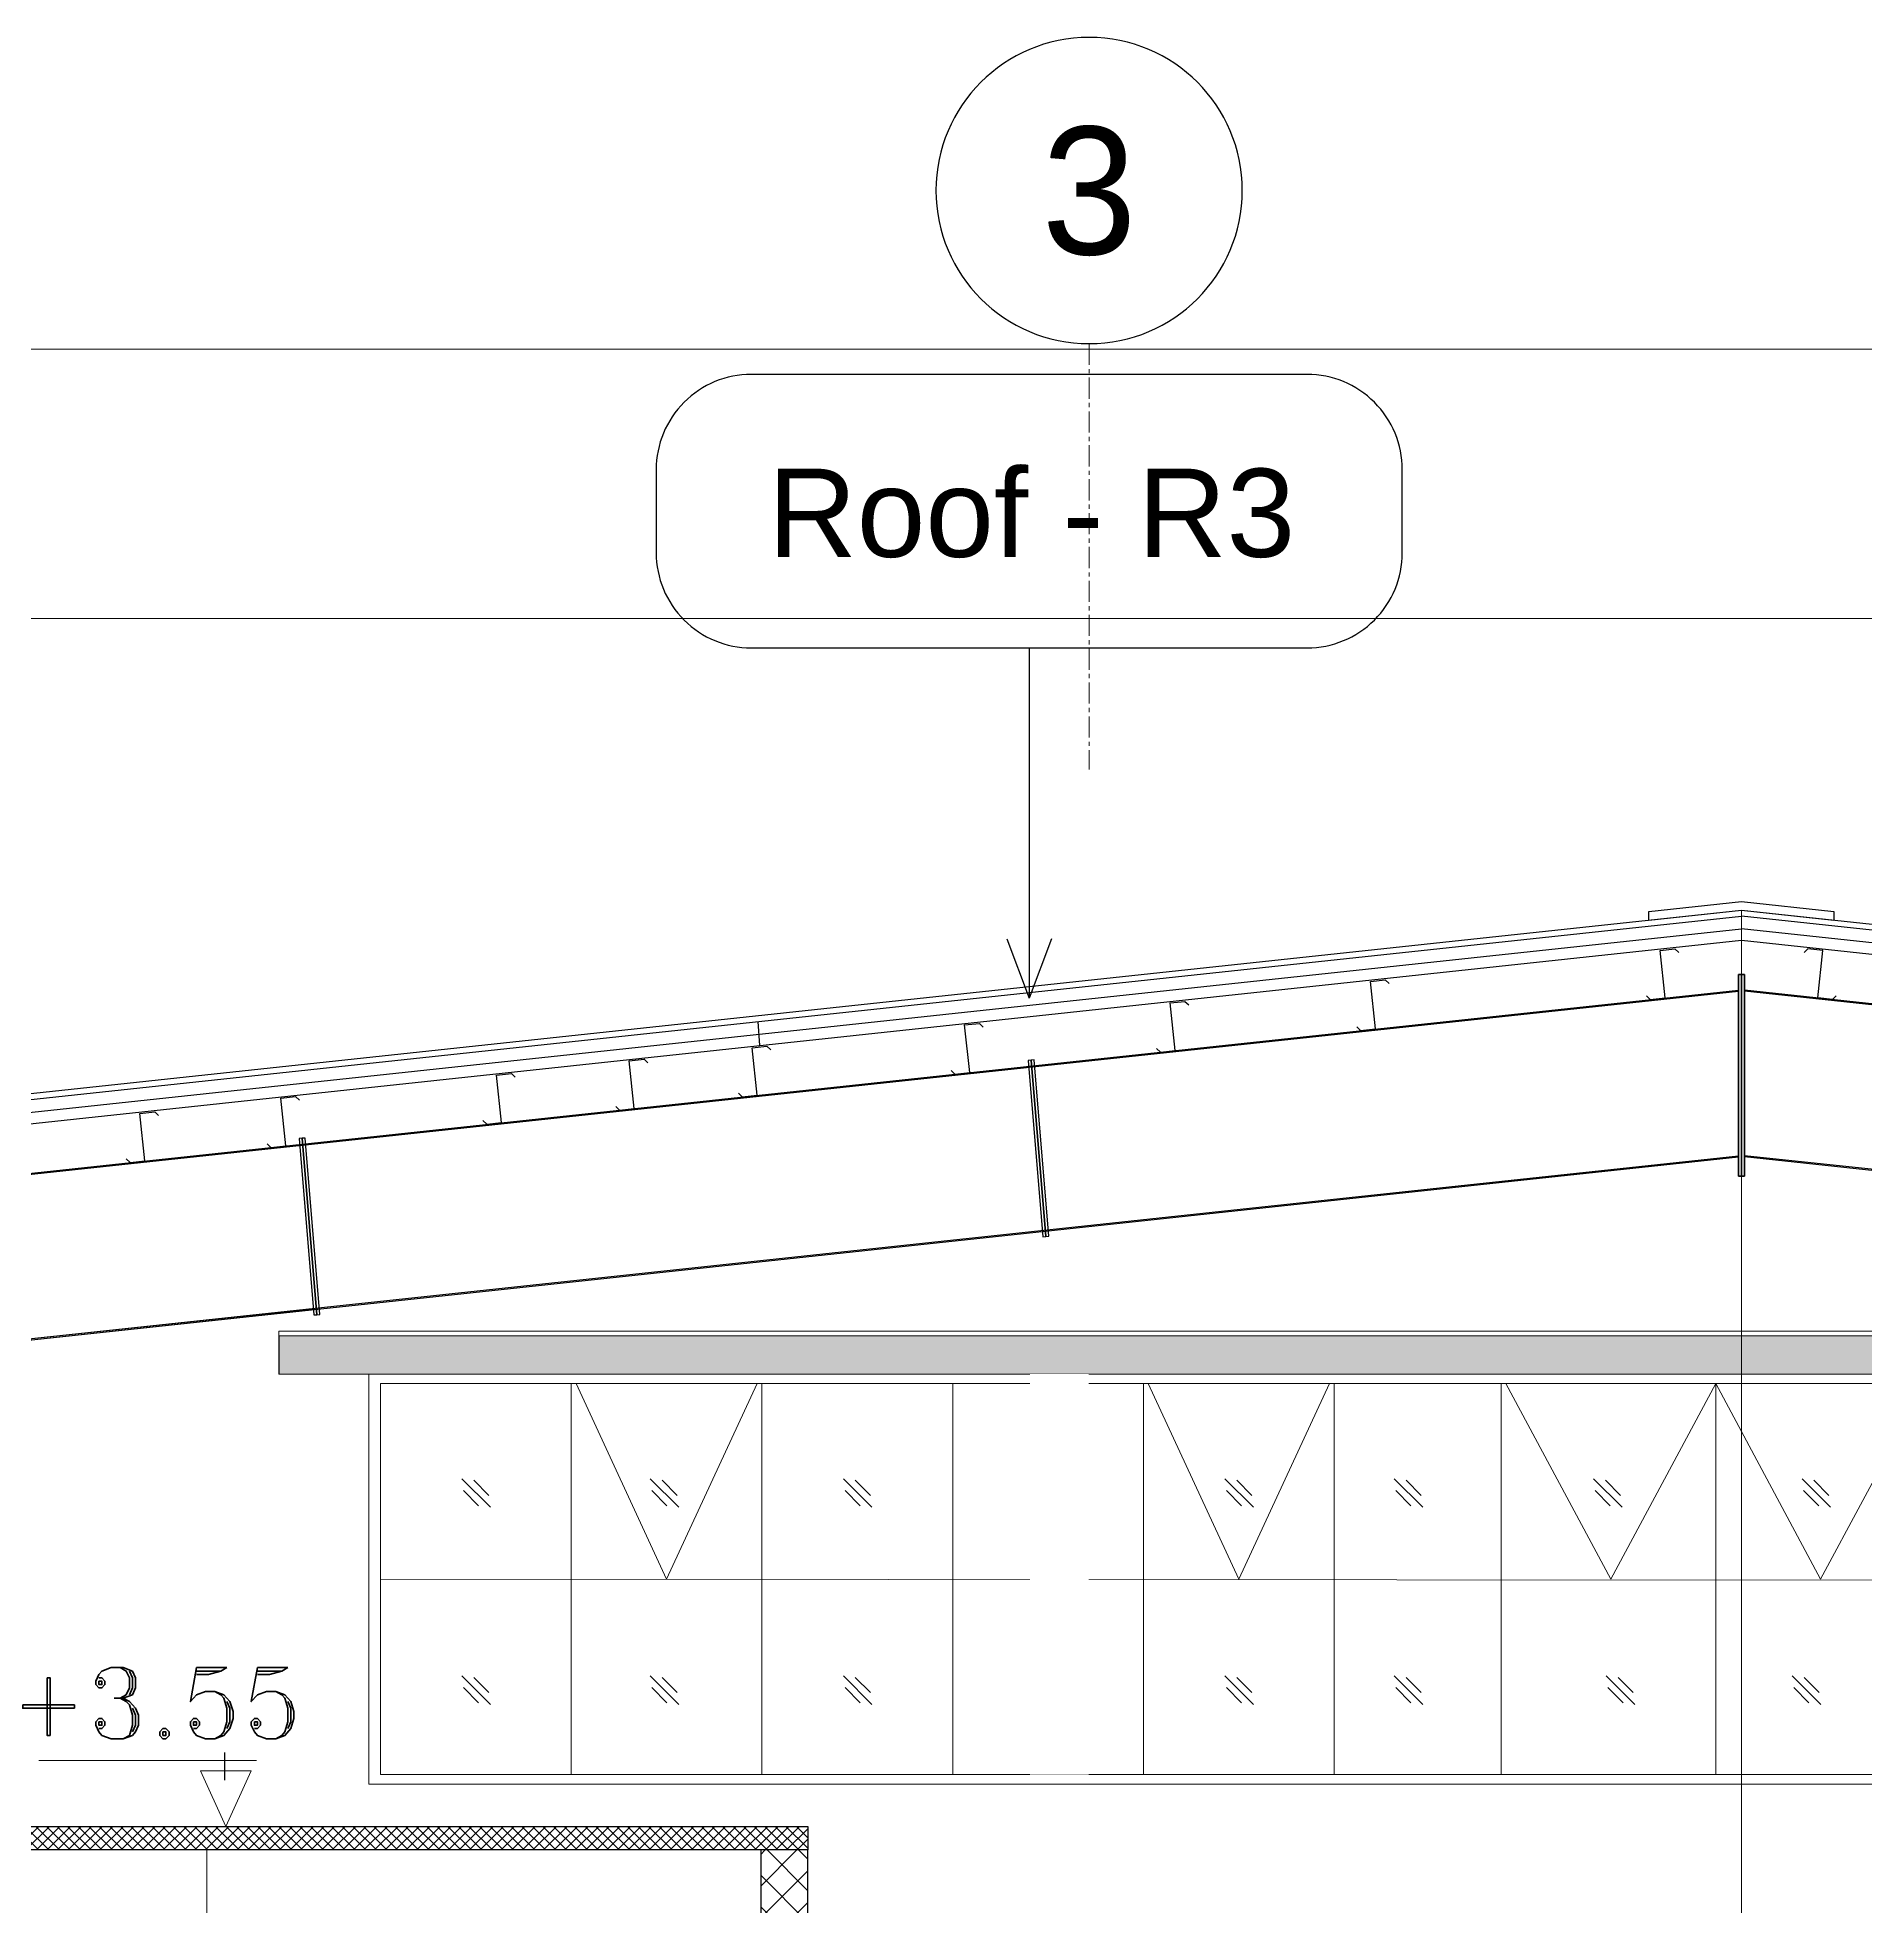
# Model space of a CAD drawing. Header units: millimetres. Extents: x -9083 to 924194, y -232449 to 321637.
# Drawn here: x 345550 to 367133, y -3701 to 18368 of the extents above; entities that cross this region are included whole.
import ezdxf
from ezdxf.enums import TextEntityAlignment as Align

# ---------------------------------------------------------------- set-up
doc = ezdxf.new("R2010")
doc.units = ezdxf.units.MM
doc.header["$LTSCALE"] = 400
doc.header["$MEASUREMENT"] = 0
doc.header["$PDMODE"] = 3
doc.linetypes.add('CENTER', pattern=[2, 1.25, -0.25, 0.25, -0.25])
doc.linetypes.add('HIDDEN2', pattern=[0.1875, 0.125, -0.0625])
doc.layers.get('0').update_dxf_attribs({"lineweight": 0, "true_color": 0xff1414})
doc.layers.get('Defpoints').update_dxf_attribs({"color": 8, "lineweight": 5})
for name, color, linetype in [('A-HAT', 251, 'Continuous'), ('A-TEXT35', 6, 'Continuous'), ('CAR LOT', 206, 'Continuous'), ('dim', 7, 'Continuous'), ('ELE', 2, 'Continuous'), ('elevation', 7, 'Continuous'), ('Grid-bubble', 3, 'Continuous'), ('REV. CLOUD', 2, 'Continuous'), ('SS', 1, 'Continuous'), ('Tag', 2, 'Continuous')]:
    doc.layers.add(name, color=color, linetype=linetype)
for name, color, linetype, lineweight in [('AR-AXIS', 252, 'CENTER', 20), ('AR-dim-in', 134, 'Continuous', 0), ('AR-Win', 4, 'Continuous', 13), ('P-WALL', 1, 'Continuous', 0), ('WALL', 7, 'Continuous', 30)]:
    doc.layers.add(name, color=color, linetype=linetype, lineweight=lineweight)
doc.styles.add('25', font='arial.ttf', dxfattribs={"width": 0.95, "height": 0.25})
doc.styles.add('ms-100', font='simplex.shx', dxfattribs={"width": 0.8})
doc.styles.add('Name', font='arial.ttf', dxfattribs={"height": 0.25})
doc.styles.add('ROMANT', font='romant.shx')
doc.styles.get("Standard").update_dxf_attribs({"font": 'GOTHIC.TTF', "height": 220})
doc.styles.add('STENCIL', font='')
doc.styles.add('TEXT', font='arial.ttf')
doc.styles.get('STENCIL').set_extended_font_data('Stencil')
doc.linetypes.add('BATTING', pattern='A,0.0001,-0.1,[134,ltypeshp.shx,S=0.1,R=0,X=-0.1,Y=0],-0.2,[134,ltypeshp.shx,S=0.1,R=180,X=0.1,Y=0],-0.1', length=0.4001)
doc.dimstyles.new('36-100-200-IN', dxfattribs={"dimtxt": 0.3, "dimasz": 0.28, "dimexe": 0.025, "dimexo": 0.2, "dimgap": 0.15, "dimtad": 1, "dimlfac": 100, "dimdsep": 46, "dimtxsty": 'TEXT', "dimblk": 'TICK', "dimcen": 1, "dimdle": 0.025, "dimse1": 1, "dimse2": 1, "dimclrd": 256, "dimclre": 256, "dimclrt": 2, "dimadec": 0, "dimazin": 0, "dimtfac": 1, "dimtix": 1, "dimtmove": 2, "dimatfit": 3, "dimfxl": 1, "dimtolj": 1, "dimtzin": 0, "dimarcsym": 0})
doc.dimstyles.new('ms-100', dxfattribs={"dimtxt": 0.4, "dimasz": 0.1, "dimexe": 0.1, "dimexo": 0.1, "dimgap": 0, "dimtad": 0, "dimdec": 0, "dimlfac": 100, "dimdsep": 46, "dimtxsty": 'ms-100', "dimblk": 'OPEN90', "dimcen": 0.15, "dimdle": 0.1, "dimse1": 1, "dimse2": 1, "dimclrd": 250, "dimclre": 250, "dimadec": 0, "dimazin": 0, "dimtfac": 1, "dimtdec": 0, "dimtix": 1, "dimtmove": 1, "dimatfit": 3, "dimldrblk": 'ARCHTICK', "dimfxl": 1, "dimtolj": 1, "dimtzin": 0, "dimlwd": -1, "dimlwe": -1, "dimarcsym": 0})

# ---------------------------------------------------------------- blocks, each defined once
blk = doc.blocks.new('*U615')
for p in [(0.0065, -0.2348), (-0.0355, -0.7844), (0.0485, -0.7844)]:
    blk.add_line(p, (0.0065, -0.8968))
at = {"color": 0, "linetype": 'ByBlock'}
blk.add_lwpolyline([(-0.5185, -0.2348), (0.5315, -0.2348), (0.5315, -0.2348, 0.414214), (0.7113, -0.0551), (0.7113, 0.1021, 0.414214), (0.5315, 0.2819), (0.5315, 0.2819), (-0.5185, 0.2819), (-0.5185, 0.2819, 0.414214), (-0.6983, 0.1021), (-0.6983, -0.0551, 0.414214), (-0.5185, -0.2348), (-0.5185, -0.2348)], format="xyb", dxfattribs=at)
at = {"color": 0, "style": 'Name', "flags": 4}
blk.add_attdef('WNO', text='', height=0.3, dxfattribs=at).set_placement((0.0108, 0.0235), align=Align.MIDDLE)
blk = doc.blocks.new('_Open90')
at = {"color": 0, "linetype": 'ByBlock', "lineweight": -2}
for p, q in [((0, 0), (-1, 0)), ((-0.5, 0.5), (0, 0)), ((0, 0), (-0.5, -0.5))]:
    blk.add_line(p, q, dxfattribs=at)
blk = doc.blocks.new('*D641')
at = {"layer": 'AR-dim-in', "color": 250, "transparency": 16777216}
for p, q in [((342755, 11508), (350360, 11508)), ((357966, 11508), (350362, 11508))]:
    blk.add_line(p, q, dxfattribs=at)
at = {"layer": 'Defpoints', "color": 0, "linetype": 'Continuous', "transparency": 16777216}
for p in [(342755, 14631), (357966, 14631), (357966, 11508)]:
    blk.add_point(p, dxfattribs=at)
at = {"layer": 'AR-dim-in', "color": 250, "linetype": 'Continuous', "transparency": 16777216, "xscale": 0.1, "yscale": 0.1, "zscale": 0.1, "rotation": 180}
blk.add_blockref('_Open90', (342755, 11508), dxfattribs=at)
at = {"layer": 'AR-dim-in', "color": 250, "linetype": 'Continuous', "transparency": 16777216, "xscale": 0.1, "yscale": 0.1, "zscale": 0.1}
blk.add_blockref('_Open90', (357966, 11508), dxfattribs=at)
at = {"layer": 'AR-dim-in', "color": 0, "linetype": 'Continuous', "transparency": 16777216, "insert": (350361, 11508), "char_height": 0.4, "attachment_point": 5, "style": 'ms-100'}
blk.add_mtext('\\A1;1521084', dxfattribs=at)
blk = doc.blocks.new('_ArchTick')
at = {"color": 0, "linetype": 'ByBlock', "const_width": 0.15}
blk.add_lwpolyline([(-0.5, -0.5), (0.5, 0.5)], dxfattribs=at)
blk = doc.blocks.new('*D642')
at = {"layer": 'AR-dim-in', "color": 250, "transparency": 16777216}
for p, q in [((342755, 14688), (365715, 14688)), ((388677, 14688), (365717, 14688))]:
    blk.add_line(p, q, dxfattribs=at)
at = {"layer": 'Defpoints', "color": 0, "linetype": 'Continuous', "transparency": 16777216}
for p in [(342755, 14688), (388677, 14688), (388677, 14688)]:
    blk.add_point(p, dxfattribs=at)
at = {"layer": 'AR-dim-in', "color": 250, "linetype": 'Continuous', "transparency": 16777216, "xscale": 0.1, "yscale": 0.1, "zscale": 0.1, "rotation": 180}
blk.add_blockref('_Open90', (342755, 14688), dxfattribs=at)
at = {"layer": 'AR-dim-in', "color": 250, "linetype": 'Continuous', "transparency": 16777216, "xscale": 0.1, "yscale": 0.1, "zscale": 0.1}
blk.add_blockref('_Open90', (388677, 14688), dxfattribs=at)
at = {"layer": 'AR-dim-in', "color": 0, "linetype": 'Continuous', "transparency": 16777216, "insert": (365716, 14688), "char_height": 0.4, "attachment_point": 5, "style": 'ms-100'}
blk.add_mtext('\\A1;4592179', dxfattribs=at)
blk = doc.blocks.new('*D643')
at = {"layer": 'AR-dim-in', "color": 250, "transparency": 16777216}
for p, q in [((357966, 11508), (365714, 11508)), ((373463, 11508), (365715, 11508))]:
    blk.add_line(p, q, dxfattribs=at)
at = {"layer": 'Defpoints', "color": 0, "linetype": 'Continuous', "transparency": 16777216}
for p in [(373463, 11508), (357966, 11253), (373463, 9722)]:
    blk.add_point(p, dxfattribs=at)
at = {"layer": 'AR-dim-in', "color": 250, "linetype": 'Continuous', "transparency": 16777216, "xscale": 0.1, "yscale": 0.1, "zscale": 0.1, "rotation": 180}
blk.add_blockref('_Open90', (357966, 11508), dxfattribs=at)
at = {"layer": 'AR-dim-in', "color": 250, "linetype": 'Continuous', "transparency": 16777216, "xscale": 0.1, "yscale": 0.1, "zscale": 0.1}
blk.add_blockref('_Open90', (373463, 11508), dxfattribs=at)
at = {"layer": 'AR-dim-in', "color": 0, "linetype": 'Continuous', "transparency": 16777216, "insert": (365714, 11508), "char_height": 0.4, "attachment_point": 5, "style": 'ms-100'}
blk.add_mtext('\\A1;1549651', dxfattribs=at)
blk = doc.blocks.new('GRIDNUM')
at = {"layer": 'Grid-bubble'}
blk.add_circle((0, 0), 0.3, dxfattribs=at)
at = {"layer": 'Grid-bubble', "width": 0.7}
blk.add_attdef('GRID', text='', height=0.25, dxfattribs=at).set_placement((0, 0), align=Align.MIDDLE)
blk = doc.blocks.new('SYMB103')
at = {"color": 3, "linetype": 'ByBlock'}
for p, q in [((0, -512), (0, 0)), ((0, 0), (160, 0)), ((160, 0), (196, -43)), ((-196, -469), (-160, -512)), ((-160, -512), (0, -512))]:
    blk.add_line(p, q, dxfattribs=at)
blk = doc.blocks.new('_Oblique')
at = {"color": 0, "linetype": 'ByBlock', "lineweight": -2}
blk.add_line((-0.5, -0.5), (0.5, 0.5), dxfattribs=at)
blk = doc.blocks.new('TICK')
at = {"linetype": 'ByBlock'}
for p, q in [((1, 0), (-1, 0)), ((0, 1), (0, -1))]:
    blk.add_line(p, q, dxfattribs=at)
at = {"color": 3, "linetype": 'ByBlock', "xscale": 1.414213562372998, "yscale": 1.414213562372998, "zscale": 1.414213562372998}
blk.add_blockref('_Oblique', (0, 0), dxfattribs=at)
blk = doc.blocks.new('*D620')
at = {"layer": 'Defpoints', "color": 0, "transparency": 16777216}
for p in [(354053, 6748), (354073, 6465), (354076, 6465)]:
    blk.add_point(p, dxfattribs=at)
at = {"layer": 'dim', "lineweight": -2, "transparency": 16777216}
blk.add_line((354056, 6748), (354076, 6466), dxfattribs=at)
at = {"layer": 'dim', "lineweight": -2, "transparency": 16777216, "xscale": 0.28, "yscale": 0.28, "zscale": 0.28}
for p, rotation in [((354056, 6748), 94.00754843455408), ((354076, 6465), 274.0075484345541)]:
    blk.add_blockref('TICK', p, dxfattribs=dict(at, rotation=rotation))
at = {"layer": 'dim', "color": 2, "transparency": 16777216, "insert": (354730, 8214), "char_height": 0.3, "attachment_point": 5, "rotation": 274.0075, "style": 'TEXT'}
blk.add_mtext('\\A1;10.2', dxfattribs=at)
blk = doc.blocks.new('*U617')
for p in [(0.0065, -0.2348), (-0.0355, -0.7844), (0.0485, -0.7844)]:
    blk.add_line(p, (0.0065, -0.8968))
at = {"color": 0, "linetype": 'ByBlock'}
blk.add_lwpolyline([(-0.5185, -0.2348), (0.5315, -0.2348), (0.5315, -0.2348, 0.414214), (0.7113, -0.0551), (0.7113, 0.1021, 0.414214), (0.5315, 0.2819), (0.5315, 0.2819), (-0.5185, 0.2819), (-0.5185, 0.2819, 0.414214), (-0.6983, 0.1021), (-0.6983, -0.0551, 0.414214), (-0.5185, -0.2348), (-0.5185, -0.2348)], format="xyb", dxfattribs=at)
at = {"color": 0, "style": 'Name', "flags": 4}
blk.add_attdef('WNO', text='', height=0.3, dxfattribs=at).set_placement((0.0108, 0.0235), align=Align.MIDDLE)
blk = doc.blocks.new('ertf')
blk.add_hatch(color=159).paths.add_polyline_path([(115998.606, -14915.5483), (116010.8156, -14915.5483), (116010.8156, -14915.3861), (115998.606, -14915.3861)])
blk.add_line((115999.3776, -14915.5483), (116007.1453, -14915.5483))
at = {"color": 140}
for p, q in [((115999.0372, -14915.5889), (115999.0372, -14917.251)), ((116003.0912, -14915.5889), (116003.0912, -14917.251)), ((116003.8007, -14915.5889), (116003.8007, -14917.251)), ((116004.7129, -14915.5889), (116004.7129, -14917.251))]:
    blk.add_line(p, q, dxfattribs=at)
at = {"color": 8, "linetype": 'HIDDEN2'}
for p, q in [((116000.2534, -14916.4199), (115999.8683, -14915.5889)), ((116000.6385, -14915.5889), (116000.2534, -14916.4199)), ((116002.6858, -14916.4199), (116002.3007, -14915.5889)), ((116003.071, -14915.5889), (116002.6858, -14916.4199)), ((116004.2669, -14916.4199), (116003.821, -14915.5889)), ((116004.7129, -14915.5889), (116004.2669, -14916.4199)), ((116004.7129, -14915.5889), (116005.1588, -14916.4199)), ((116005.1588, -14916.4199), (116005.6048, -14915.5889))]:
    blk.add_line(p, q, dxfattribs=at)
at = {"color": 8}
for p, q in [((115999.5047, -14916.1148), (115999.3831, -14915.9932)), ((115999.4542, -14916.1079), (115999.3901, -14916.0438)), ((115999.4978, -14916.0643), (115999.4337, -14916.0001)), ((116000.3054, -14916.1148), (116000.1838, -14915.9932)), ((116000.2549, -14916.1079), (116000.1907, -14916.0438)), ((116000.2985, -14916.0643), (116000.2344, -14916.0001)), ((116001.1264, -14916.1148), (116001.0047, -14915.9932)), ((116001.0758, -14916.1079), (116001.0117, -14916.0438)), ((116001.1194, -14916.0643), (116001.0553, -14916.0001)), ((116001.927, -14916.1148), (116001.8054, -14915.9932)), ((116001.8765, -14916.1079), (116001.8124, -14916.0438)), ((116001.9201, -14916.0643), (116001.856, -14916.0001)), ((116002.748, -14916.1148), (116002.6264, -14915.9932)), ((116002.6974, -14916.1079), (116002.6333, -14916.0438)), ((116002.741, -14916.0643), (116002.6769, -14916.0001)), ((116003.4676, -14916.1148), (116003.346, -14915.9932)), ((116003.417, -14916.1079), (116003.3529, -14916.0438)), ((116003.4606, -14916.0643), (116003.3965, -14916.0001)), ((116004.3151, -14916.1148), (116004.1935, -14915.9932)), ((116004.2646, -14916.1079), (116004.2004, -14916.0438)), ((116004.3082, -14916.0643), (116004.2441, -14916.0001)), ((116005.2016, -14916.1148), (116005.08, -14915.9932)), ((116005.151, -14916.1079), (116005.0869, -14916.0438)), ((116005.1946, -14916.0643), (116005.1305, -14916.0001)), ((115999.5047, -14916.9525), (115999.3831, -14916.8309)), ((115999.4978, -14916.9019), (115999.4337, -14916.8378)), ((116000.3054, -14916.9525), (116000.1838, -14916.8309)), ((116000.2985, -14916.9019), (116000.2344, -14916.8378)), ((116001.1264, -14916.9525), (116001.0047, -14916.8309)), ((116001.1194, -14916.9019), (116001.0553, -14916.8378)), ((116001.927, -14916.9525), (116001.8054, -14916.8309)), ((116001.9201, -14916.9019), (116001.856, -14916.8378)), ((116002.748, -14916.9525), (116002.6264, -14916.8309)), ((116002.741, -14916.9019), (116002.6769, -14916.8378)), ((116003.4676, -14916.9525), (116003.346, -14916.8309)), ((116003.4606, -14916.9019), (116003.3965, -14916.8378)), ((116004.3696, -14916.9525), (116004.248, -14916.8309)), ((116004.3627, -14916.9019), (116004.2986, -14916.8378)), ((116005.1601, -14916.9525), (116005.0385, -14916.8309)), ((116005.1532, -14916.9019), (116005.0891, -14916.8378)), ((115999.4542, -14916.9455), (115999.3901, -14916.8814)), ((116000.2549, -14916.9455), (116000.1907, -14916.8814)), ((116001.0758, -14916.9455), (116001.0117, -14916.8814)), ((116001.8765, -14916.9455), (116001.8124, -14916.8814)), ((116002.6974, -14916.9455), (116002.6333, -14916.8814)), ((116003.417, -14916.9455), (116003.3529, -14916.8814)), ((116004.319, -14916.9455), (116004.2549, -14916.8814)), ((116005.1096, -14916.9455), (116005.0455, -14916.8814))]:
    blk.add_line(p, q, dxfattribs=at)
at = {"layer": 'AR-Win'}
for p, q in [((115998.605, -14915.3659), (116010.8198, -14915.3659)), ((115998.605, -14915.5483), (115998.605, -14915.3659)), ((115998.606, -14915.3861), (116010.8198, -14915.3861)), ((115998.606, -14915.3861), (115998.606, -14915.5483)), ((115998.605, -14915.5483), (116010.8198, -14915.5483)), ((115998.9868, -14915.5483), (115998.9868, -14917.2916)), ((115999.0372, -14915.5889), (116010.3885, -14915.5889)), ((115999.848, -14915.5889), (115999.848, -14917.251)), ((116000.6588, -14915.5889), (116000.6588, -14917.251)), ((116001.4696, -14915.5889), (116001.4696, -14917.251)), ((116002.2804, -14915.5889), (116002.2804, -14917.251)), ((115999.0372, -14916.4209), (116010.3885, -14916.4275)), ((116010.4389, -14917.2916), (115998.9868, -14917.2916)), ((115999.0372, -14917.251), (116010.3885, -14917.251))]:
    blk.add_line(p, q, dxfattribs=at)
at = {"color": 2}
blk.add_wipeout([(116001.7983, -14915.5483), (116001.7983, -14917.251), (116002.0473, -14917.251), (116002.0473, -14915.5483)], dxfattribs=at).dxf.layer = 'ELE'
blk = doc.blocks.new('*D623')
at = {"layer": 'AR-dim-in', "color": 250, "transparency": 16777216}
for p, q in [((347551, -3033), (347551, -7197)), ((347551, -11364), (347551, -7199))]:
    blk.add_line(p, q, dxfattribs=at)
at = {"layer": 'Defpoints', "color": 0, "linetype": 'Continuous', "transparency": 16777216}
for p in [(347551, -3032), (354644, -3032), (387522, -11364)]:
    blk.add_point(p, dxfattribs=at)
at = {"layer": 'AR-dim-in', "color": 250, "linetype": 'Continuous', "transparency": 16777216, "xscale": 0.1, "yscale": 0.1, "zscale": 0.1}
for p, rotation in [((347551, -3032), 90), ((347551, -11364), 270)]:
    blk.add_blockref('_Open90', p, dxfattribs=dict(at, rotation=rotation))
at = {"layer": 'AR-dim-in', "color": 0, "linetype": 'Continuous', "transparency": 16777216, "insert": (347551, -7198), "char_height": 0.4, "attachment_point": 5, "rotation": 90, "style": 'ms-100'}
blk.add_mtext('\\A1;833146', dxfattribs=at)
blk = doc.blocks.new('12')
blk.add_line((98776.91, -19524.09), (98776.91, -19512.27))
at = {"layer": 'P-WALL'}
for p, q in [((98697.78, -19515.74), (98790.44, -19515.74)), ((98777.38, -19520.16), (98766.57, -19520.16)), ((98766.57, -19520.16), (98777.38, -19543.74)), ((98777.38, -19520.16), (98788.18, -19520.16)), ((98788.18, -19520.16), (98777.38, -19543.74))]:
    blk.add_line(p, q, dxfattribs=at)
blk.add_solid([(98777.38, -19543.74), (98788.18, -19520.16), (98777.38, -19520.16), (98777.38, -19543.74)], dxfattribs=at)
blk = doc.blocks.new('*D624')
at = {"layer": 'AR-dim-in', "color": 250, "transparency": 16777216}
for p, q in [((342755, 11508), (350360, 11508)), ((357966, 11508), (350362, 11508))]:
    blk.add_line(p, q, dxfattribs=at)
at = {"layer": 'Defpoints', "color": 0, "linetype": 'Continuous', "transparency": 16777216}
for p in [(342755, 14631), (357966, 14631), (357966, 11508)]:
    blk.add_point(p, dxfattribs=at)
at = {"layer": 'AR-dim-in', "color": 250, "linetype": 'Continuous', "transparency": 16777216, "xscale": 0.1, "yscale": 0.1, "zscale": 0.1, "rotation": 180}
blk.add_blockref('_Open90', (342755, 11508), dxfattribs=at)
at = {"layer": 'AR-dim-in', "color": 250, "linetype": 'Continuous', "transparency": 16777216, "xscale": 0.1, "yscale": 0.1, "zscale": 0.1}
blk.add_blockref('_Open90', (357966, 11508), dxfattribs=at)
at = {"layer": 'AR-dim-in', "color": 0, "linetype": 'Continuous', "transparency": 16777216, "insert": (350361, 11508), "char_height": 0.4, "attachment_point": 5, "style": 'ms-100'}
blk.add_mtext('\\A1;1521084', dxfattribs=at)
blk = doc.blocks.new('*D625')
at = {"layer": 'AR-dim-in', "color": 250, "transparency": 16777216}
for p, q in [((342755, 14688), (365715, 14688)), ((388677, 14688), (365717, 14688))]:
    blk.add_line(p, q, dxfattribs=at)
at = {"layer": 'Defpoints', "color": 0, "linetype": 'Continuous', "transparency": 16777216}
for p in [(342755, 14688), (388677, 14688), (388677, 14688)]:
    blk.add_point(p, dxfattribs=at)
at = {"layer": 'AR-dim-in', "color": 250, "linetype": 'Continuous', "transparency": 16777216, "xscale": 0.1, "yscale": 0.1, "zscale": 0.1, "rotation": 180}
blk.add_blockref('_Open90', (342755, 14688), dxfattribs=at)
at = {"layer": 'AR-dim-in', "color": 250, "linetype": 'Continuous', "transparency": 16777216, "xscale": 0.1, "yscale": 0.1, "zscale": 0.1}
blk.add_blockref('_Open90', (388677, 14688), dxfattribs=at)
at = {"layer": 'AR-dim-in', "color": 0, "linetype": 'Continuous', "transparency": 16777216, "insert": (365716, 14688), "char_height": 0.4, "attachment_point": 5, "style": 'ms-100'}
blk.add_mtext('\\A1;4592179', dxfattribs=at)
blk = doc.blocks.new('*D626')
at = {"layer": 'AR-dim-in', "color": 250, "transparency": 16777216}
for p, q in [((357966, 11508), (365714, 11508)), ((373463, 11508), (365715, 11508))]:
    blk.add_line(p, q, dxfattribs=at)
at = {"layer": 'Defpoints', "color": 0, "linetype": 'Continuous', "transparency": 16777216}
for p in [(373463, 11508), (357966, 11253), (373463, 9722)]:
    blk.add_point(p, dxfattribs=at)
at = {"layer": 'AR-dim-in', "color": 250, "linetype": 'Continuous', "transparency": 16777216, "xscale": 0.1, "yscale": 0.1, "zscale": 0.1, "rotation": 180}
blk.add_blockref('_Open90', (357966, 11508), dxfattribs=at)
at = {"layer": 'AR-dim-in', "color": 250, "linetype": 'Continuous', "transparency": 16777216, "xscale": 0.1, "yscale": 0.1, "zscale": 0.1}
blk.add_blockref('_Open90', (373463, 11508), dxfattribs=at)
at = {"layer": 'AR-dim-in', "color": 0, "linetype": 'Continuous', "transparency": 16777216, "insert": (365714, 11508), "char_height": 0.4, "attachment_point": 5, "style": 'ms-100'}
blk.add_mtext('\\A1;1549651', dxfattribs=at)
blk = doc.blocks.new('*D628')
at = {"layer": 'AR-dim-in', "color": 250, "transparency": 16777216}
for p, q in [((365667, 8060), (365667, 6606)), ((365667, 5150), (365667, 6604))]:
    blk.add_line(p, q, dxfattribs=at)
at = {"layer": 'Defpoints', "color": 0, "linetype": 'Continuous', "transparency": 16777216}
for p in [(365669, 8060), (365667, 5150), (365702, 5150)]:
    blk.add_point(p, dxfattribs=at)
at = {"layer": 'AR-dim-in', "color": 250, "linetype": 'Continuous', "transparency": 16777216, "xscale": 0.1, "yscale": 0.1, "zscale": 0.1}
for p, rotation in [((365667, 8060), 90), ((365667, 5150), 270)]:
    blk.add_blockref('_Open90', p, dxfattribs=dict(at, rotation=rotation))
at = {"layer": 'AR-dim-in', "color": 0, "linetype": 'Continuous', "transparency": 16777216, "insert": (365667, 6605), "char_height": 0.4, "attachment_point": 5, "rotation": 90, "style": 'ms-100'}
blk.add_mtext('\\A1;290931', dxfattribs=at)
blk = doc.blocks.new('*D629')
at = {"layer": 'AR-dim-in', "color": 250, "transparency": 16777216}
for p, q in [((365667, 5150), (365667, 3869)), ((365667, 2587), (365667, 3868))]:
    blk.add_line(p, q, dxfattribs=at)
at = {"layer": 'Defpoints', "color": 0, "linetype": 'Continuous', "transparency": 16777216}
for p in [(365702, 5150), (365667, 2586), (365667, 2586)]:
    blk.add_point(p, dxfattribs=at)
at = {"layer": 'AR-dim-in', "color": 250, "linetype": 'Continuous', "transparency": 16777216, "xscale": 0.1, "yscale": 0.1, "zscale": 0.1}
for p, rotation in [((365667, 5150), 90), ((365667, 2586), 270)]:
    blk.add_blockref('_Open90', p, dxfattribs=dict(at, rotation=rotation))
at = {"layer": 'AR-dim-in', "color": 0, "linetype": 'Continuous', "transparency": 16777216, "insert": (365667, 3868), "char_height": 0.4, "attachment_point": 5, "rotation": 90, "style": 'ms-100'}
blk.add_mtext('\\A1;256389', dxfattribs=at)
blk = doc.blocks.new('*D630')
at = {"layer": 'AR-dim-in', "color": 250, "transparency": 16777216}
for p, q in [((365667, 2586), (365667, -83)), ((365667, -2755), (365667, -85))]:
    blk.add_line(p, q, dxfattribs=at)
at = {"layer": 'Defpoints', "color": 0, "linetype": 'Continuous', "transparency": 16777216}
for p in [(365667, 2586), (365667, -2755), (365667, -2755)]:
    blk.add_point(p, dxfattribs=at)
at = {"layer": 'AR-dim-in', "color": 250, "linetype": 'Continuous', "transparency": 16777216, "xscale": 0.1, "yscale": 0.1, "zscale": 0.1}
for p, rotation in [((365667, 2586), 90), ((365667, -2755), 270)]:
    blk.add_blockref('_Open90', p, dxfattribs=dict(at, rotation=rotation))
at = {"layer": 'AR-dim-in', "color": 0, "linetype": 'Continuous', "transparency": 16777216, "insert": (365667, -84), "char_height": 0.4, "attachment_point": 5, "rotation": 90, "style": 'ms-100'}
blk.add_mtext('\\A1;534114', dxfattribs=at)
blk = doc.blocks.new('*D631')
at = {"layer": 'AR-dim-in', "color": 250, "transparency": 16777216}
for p, q in [((365667, -2755), (365667, -2897)), ((365667, -3040), (365667, -2898))]:
    blk.add_line(p, q, dxfattribs=at)
at = {"layer": 'Defpoints', "color": 0, "linetype": 'Continuous', "transparency": 16777216}
for p in [(365667, -2755), (365667, -3040), (365667, -3040)]:
    blk.add_point(p, dxfattribs=at)
at = {"layer": 'AR-dim-in', "color": 250, "linetype": 'Continuous', "transparency": 16777216, "xscale": 0.1, "yscale": 0.1, "zscale": 0.1}
for p, rotation in [((365667, -2755), 90), ((365667, -3040), 270)]:
    blk.add_blockref('_Open90', p, dxfattribs=dict(at, rotation=rotation))
at = {"layer": 'AR-dim-in', "color": 0, "linetype": 'Continuous', "transparency": 16777216, "insert": (365667, -2898), "char_height": 0.4, "attachment_point": 5, "rotation": 90, "style": 'ms-100'}
blk.add_mtext('\\A1;28580', dxfattribs=at)
blk = doc.blocks.new('*D632')
at = {"layer": 'AR-dim-in', "color": 250, "transparency": 16777216}
for p, q in [((365667, -3041), (365667, -7201)), ((365667, -11364), (365667, -7203))]:
    blk.add_line(p, q, dxfattribs=at)
at = {"layer": 'Defpoints', "color": 0, "linetype": 'Continuous', "transparency": 16777216}
for p in [(365667, -3040), (354644, -11364), (365667, -11364)]:
    blk.add_point(p, dxfattribs=at)
at = {"layer": 'AR-dim-in', "color": 250, "linetype": 'Continuous', "transparency": 16777216, "xscale": 0.1, "yscale": 0.1, "zscale": 0.1}
for p, rotation in [((365667, -3040), 90), ((365667, -11364), 270)]:
    blk.add_blockref('_Open90', p, dxfattribs=dict(at, rotation=rotation))
at = {"layer": 'AR-dim-in', "color": 0, "linetype": 'Continuous', "transparency": 16777216, "insert": (365667, -7202), "char_height": 0.4, "attachment_point": 5, "rotation": 90, "style": 'ms-100'}
blk.add_mtext('\\A1;832336', dxfattribs=at)

msp = doc.modelspace()

# ---------------------------------------------------------------- hatches: boundary and pattern name
at = {"layer": 'A-HAT'}
h = msp.add_hatch(dxfattribs=at)
h.set_pattern_fill('ANSI37', color=256, scale=83.314578, style=0)
h.set_pattern_definition([(45, (-321128007.47, 41328283.63), (-187.04656123, 187.04656123), []), (135, (-321128007.47, 41328283.63), (-187.04656123, -187.04656123), [])])
h.paths.add_polyline_path([(354643.97431, -3032.40576), (354088.54379, -3032.40576), (354088.54379, -11363.86351), (354643.97431, -11363.86351)])
at = {"layer": 'REV. CLOUD', "linetype": 'Continuous'}
h = msp.add_hatch(dxfattribs=at)
h.set_pattern_fill('ANSI37', color=253, scale=27.771526)
h.set_pattern_definition([(45, (-321128007.475, 41328283.63), (-62.348853742, 62.348853742), []), (135, (-321128007.475, 41328283.63), (-62.348853742, -62.348853742), [])])
h.paths.add_polyline_path([(342426.75041, -2754.6905), (354643.97431, -2754.6905), (354643.97431, -3032.40576), (342426.75041, -3032.40576)])

# ---------------------------------------------------------------- linework, layer by layer
at = {"layer": 'A-TEXT35'}
for points in [[(342426.75041, -2754.6905), (354643.97431, -2754.6905), (354643.97431, -3032.40576), (342426.75041, -3032.40576)], [(354643.97431, -3032.40576), (354088.54379, -3032.40576), (354088.54379, -11363.86351), (354643.97431, -11363.86351)]]:
    msp.add_lwpolyline(points, close=True, dxfattribs=at)
at = {"layer": 'AR-AXIS', "ltscale": 0.5}
msp.add_line((357966.2287, 14751.60878), (357966.2287, 9722.23726), dxfattribs=at)
msp.add_line((357966.2287, 14751.60878), (357966.2287, 9722.23726), dxfattribs=at)
at = {"layer": 'ELE'}
for points in [[(388256.54168, 5638.63513), (365667.10097, 8059.45437), (343077.66027, 5638.63513)], [(365668.8765, 8059.64464), (364572.91838, 7942.19523), (364572.91838, 8046.15123), (365668.87651, 8163.60065), (366757.94125, 8046.88997), (366757.94125, 7942.93397), (365668.87651, 8059.64464)]]:
    msp.add_lwpolyline(points, dxfattribs=at)
at = {"layer": 'ELE', "color": 6}
for points in [[(343084.17036, 5572.29948), (365667.10097, 7992.42107)], [(388250.03159, 5572.29948), (365667.10097, 7992.42107)], [(343111.83825, 5290.37301), (365667.10097, 7707.52954), (388222.36369, 5290.37301)]]:
    msp.add_lwpolyline(points, dxfattribs=at)
at = {"layer": 'elevation', "color": 2, "linetype": 'Continuous'}
for p, q in [((344489.15175, 4853.54644, 0), (365631.90233, 7119.44788, 0)), ((344489.15175, 4839.58116, 0), (365631.90188, 7105.48255, 0)), ((386845.05019, 4853.54644, 0), (365702.29961, 7119.44788, 0)), ((386845.05019, 4839.58116, 0), (365702.30007, 7105.48255, 0)), ((344696.30771, 2920.60855, 0), (365631.83869, 5164.30194, 0)), ((344696.30771, 2906.64327, 0), (365631.83823, 5150.33661, 0)), ((386637.89423, 2920.60855, 0), (365702.36326, 5164.30194, 0)), ((386637.89423, 2906.64327, 0), (365702.36371, 5150.33661, 0)), ((344489.15175, 2898.40732, 0), (348807.86822, 3361.25088, 0)), ((344489.15175, 2884.44204, 0), (348809.02159, 3347.40921, 0))]:
    msp.add_line(p, q, dxfattribs=at)
for points in [[(365631.90838, 7305.09272), (365631.83088, 4924.36131), (365667.10097, 4924.36067), (365667.10097, 7305.09208)], [(365631.83088, 4924.36131), (365631.83088, 7305.09272), (365667.10097, 7305.09208), (365667.10097, 4924.36067)], [(365631.90838, 7305.09272), (365631.83088, 4924.36131), (365667.10097, 4924.36067), (365667.10097, 7305.09208)], [(365631.83088, 4924.36131), (365631.83088, 7305.09272), (365667.10097, 7305.09208), (365667.10097, 4924.36067)], [(365702.29357, 7305.09272), (365702.37107, 4924.36131), (365667.10097, 4924.36067), (365667.10097, 7305.09208)], [(365702.37107, 4924.36131), (365702.37107, 7305.09272), (365667.10097, 7305.09208), (365667.10097, 4924.36067)], [(365702.29357, 7305.09272), (365702.37107, 4924.36131), (365667.10097, 4924.36067), (365667.10097, 7305.09208)], [(365702.37107, 4924.36131), (365702.37107, 7305.09272), (365667.10097, 7305.09208), (365667.10097, 4924.36067)], [(357245.17016, 6289.18437), (357418.69953, 4206.62229), (357453.85233, 4209.54931), (357280.32329, 6292.12)], [(357488.99652, 4212.47668), (357315.47609, 6295.04703), (357280.32329, 6292.12), (357453.85233, 4209.54931)], [(348640.76566, 5366.65851), (348814.29642, 3284.10565), (348849.44492, 3287.03284), (348675.91846, 5369.58554)], [(348884.59341, 3289.96004), (348711.06299, 5372.52151), (348675.91846, 5369.58554), (348849.44492, 3287.03284)]]:
    msp.add_lwpolyline(points, close=True, dxfattribs=at)
at = {"layer": 'SS', "color": 8, "linetype": 'BATTING', "ltscale": 0.2}
for points in [[(343098.81807, 5423.04429), (365667.10097, 7841.59614)], [(388235.38388, 5423.04429), (365667.10097, 7841.59614)]]:
    msp.add_lwpolyline(points, dxfattribs=at)

# ---------------------------------------------------------------- block references
at = {"layer": 'CAR LOT'}
ref = msp.add_blockref('GRIDNUM', (357966.2287, 16559.65042), dxfattribs=dict(at, xscale=-6026.805467745792, yscale=6026.805467745792, zscale=6026.805467745792, rotation=180))
ref.add_attrib('GRID', '3', dxfattribs={"layer": 'Grid-bubble', "color": 7, "height": 1506.70137, "style": 'STENCIL'}).set_placement((357966.2287, 16559.65042), align=Align.MIDDLE)
at = {"layer": 'elevation', "linetype": 'Continuous', "extrusion": (0, 0, -1), "yscale": 1.102190467565016, "zscale": -1.102190467565016}
for p, xscale, rotation in [((-364706.43638, 7587.81734), -1.102190467565016, 353.8829919248749), ((-366627.76557, 7587.81734), 1.102190467565016, 6.117008075125124), ((-361287.15818, 7221.36799, 0), -1.102190467565016, 353.8829919248749), ((-358922.15557, 6967.90698, 0), -1.102190467565016, 353.8829919248749), ((-356496.0103, 6707.89322, 0), -1.102190467565016, 353.8829919248749), ((-353986.98377, 6438.99695, 0), -1.102190467565016, 353.8829919248749), ((-352536.52286, 6283.5488, 0), -1.102190467565016, 353.8829919248749), ((-350970.00986, 6115.66317, 0), -1.102190467565016, 353.8829919248749), ((-348422.73776, 5842.66806, 0), -1.102190467565016, 353.8829919248749), ((-346759.17503, 5664.38145, 0), -1.102190467565016, 353.8829919248749)]:
    msp.add_blockref('SYMB103', p, dxfattribs=dict(at, xscale=xscale, rotation=rotation))
at = {"layer": 'Tag'}
ref = msp.add_blockref('*U615', (357218.38924, 12627.10027), dxfattribs=dict(at, xscale=6248.593315343833, yscale=6248.593315343833, zscale=6248.593315343833))
ref.add_attrib('WNO', 'Roof - R3', dxfattribs={"layer": '0', "color": 0, "height": 1041.432219, "style": '25', "flags": 4}).set_placement((357285.90662, 12774.01738), align=Align.MIDDLE)
ref = msp.add_blockref('*U617', (357218.38924, 12627.10027), dxfattribs=dict(at, xscale=6248.593315343833, yscale=6248.593315343833, zscale=6248.593315343833))
ref.add_attrib('WNO', 'Roof - R3', dxfattribs={"layer": '0', "color": 0, "height": 1041.432219, "style": '25', "flags": 4}).set_placement((357285.90662, 12774.01738), align=Align.MIDDLE)
at = {"layer": 'WALL', "xscale": 27.77152584597259, "yscale": 27.77152584597259, "zscale": 27.77152584597259}
msp.add_blockref('12', (-2395423.21801, 540004.70512), dxfattribs=at)

# ---------------------------------------------------------------- dimensions: what is measured, and where the dimension line sits
at = {"layer": 'AR-dim-in', "linetype": 'Continuous'}
for base, p1, p2, angle, picture, middle in [((388677.18272, 14688.07392), (342755.38832, 14688.07392), (388677.18272, 14688.07392), 180, '*D642', (365716.28552, 14688.07392)), ((388677.18272, 14688.07392), (342755.38832, 14688.07392), (388677.18272, 14688.07392), 180, '*D625', (365716.28552, 14688.07392)), ((357966.2287, 11507.63601), (342755.38832, 14631.1595), (357966.2287, 14631.1595), 180, '*D641', (350360.80851, 11507.63601)), ((357966.2287, 11507.63601), (342755.38832, 14631.1595), (357966.2287, 14631.1595), 180, '*D624', (350360.80851, 11507.63601)), ((373462.74012, 11507.63601), (357966.2287, 11252.62874), (373462.74012, 9722.23726), 180, '*D643', (365714.48441, 11507.63601)), ((373462.74012, 11507.63601), (357966.2287, 11252.62874), (373462.74012, 9722.23726), 180, '*D626', (365714.48441, 11507.63601)), ((365667.10097, 5150.33582), (365668.87651, 8059.64464), (365702.37107, 5150.33582), 90, '*D628', (365667.10097, 6604.99023)), ((365667.10097, -3040.49375), (365667.10097, -2754.6905), (365667.10097, -3040.49375), 90, '*D631', (365667.10097, -2897.59212)), ((347551.28957, -3032.40576), (387521.79817, -11363.86351), (354643.97431, -3032.40576), 90, '*D623', (347551.28957, -7198.13463)), ((365667.10097, -11363.8554), (365667.10097, -3040.49375), (354643.97431, -11363.8554), 90, '*D632', (365667.10097, -7202.17457))]:
    dim = msp.add_linear_dim(base=base, p1=p1, p2=p2, angle=angle, dimstyle='ms-100', override={"dimfxl": 0.08, "dimfxlon": 1, "dimarcsym": 1}, dxfattribs=at)
    dim.commit()
    dim.dimension.update_dxf_attribs({"geometry": picture, "text_midpoint": middle})
at = {"layer": 'dim'}
dim = msp.add_linear_dim(base=(354076.20574, 6465.25579), p1=(354053.04666, 6747.78971), p2=(354072.85719, 6465.0212), angle=274.007548435, text='10.2', dimstyle='36-100-200-IN', dxfattribs=at)
dim.commit()
dim.dimension.update_dxf_attribs({"geometry": '*D620', "text_midpoint": (354729.89571, 8214.48777), "dimtype": 129})

# ---------------------------------------------------------------- next in the draw order: block references
at = {"layer": 'AR-dim-in', "linetype": 'Continuous', "xscale": 2777.152584597259, "yscale": 2777.152584597259, "zscale": 2777.152584597259}
msp.add_blockref('ertf', (-321797425.16402, 41425339.9862, 0), dxfattribs=at)

# ---------------------------------------------------------------- next in the draw order: texts
at = {"color": 111, "linetype": 'ByBlock', "insert": (346959.4751, -1299.65045), "char_height": 839.810942, "attachment_point": 5, "style": 'ROMANT'}
msp.add_mtext('+3.55', dxfattribs=at)

# ---------------------------------------------------------------- next in the draw order: dimensions: what is measured, and where the dimension line sits
at = {"layer": 'AR-dim-in', "linetype": 'Continuous'}
for base, p1, p2, picture, middle in [((365667.10097, 2586.44688), (365702.37107, 5150.33582), (365667.10109, 2586.44688), '*D629', (365667.10097, 3868.39135)), ((365667.10097, -2754.6905), (365667.10109, 2586.44688), (365667.10097, -2754.6905), '*D630', (365667.10097, -84.12181))]:
    dim = msp.add_linear_dim(base=base, p1=p1, p2=p2, angle=90, dimstyle='ms-100', override={"dimfxl": 0.08, "dimfxlon": 1, "dimarcsym": 1}, dxfattribs=at)
    dim.commit()
    dim.dimension.update_dxf_attribs({"geometry": picture, "text_midpoint": middle})

doc.saveas('drawing.dxf')
